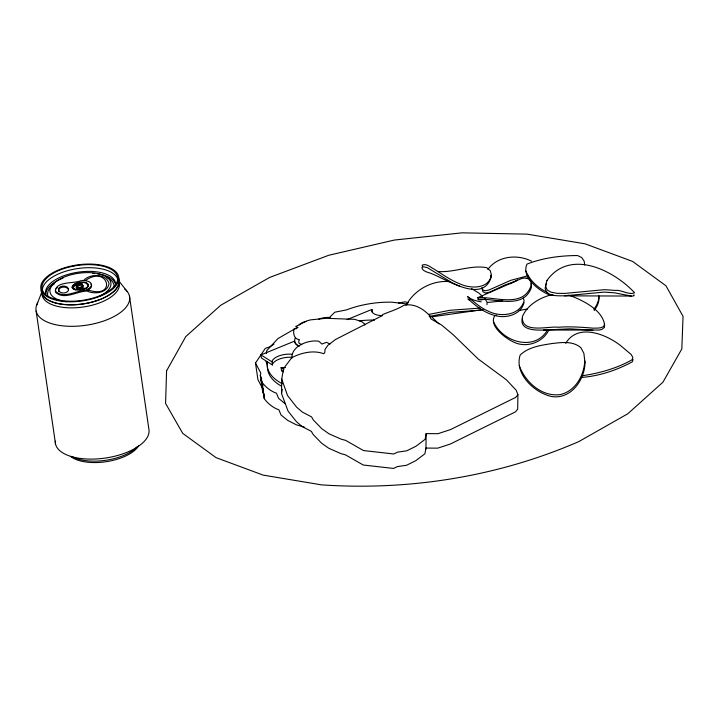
<?xml version="1.0" encoding="UTF-8"?>
<svg xmlns="http://www.w3.org/2000/svg" width="719" height="719" viewBox="0 0 719 719"><rect width="100%" height="100%" fill="white"/><g stroke="black" fill="none" stroke-linecap="round" stroke-linejoin="round"><path stroke-width="1.08" d="M281.515 393.554L281.74 379.102L283.565 368.514L291.833 357.631C301.432 352.714 313.457 349.856 323.829 353.766L324.808 352.382L325.051 349.344L327.99 345.21L335.593 339.449L381.744 315.902L382.742 314.536C389.833 311.498 397.274 309.44 403.97 305.278C414.099 303.121 423.194 308.73 429.899 315.848L430.843 318.841L441.502 324.961L453.141 334.677L478.144 358.943L506.329 379.731L516.17 390.228L517.914 394.677L517.689 409.138L515.532 411.825L450.319 444.036L437.745 448.153L425.927 448.063L424.92 453.761L415.807 460.681L406.496 465.283L397.292 466.604L393.572 468.446L363.23 465.013L345.435 454.839L341.013 453.662L328.808 448.279L321.609 443.21L313.098 434.411L311.363 431.355L302.097 426.529L296.336 421.559L288.085 411.16L281.515 393.554L282.243 389.33M425.927 449.249L426.151 433.602L437.97 433.692L450.534 429.576L515.757 397.364L517.914 394.677M486.979 304.712L487.051 301.989L484.813 298.798M522.174 318.598C519.747 330.363 535.853 330.282 543.519 330.048L599.224 330.048L601.857 329.437L604.454 327.361L604.346 323.802M584.772 360.758C584.152 375.408 575.362 391.289 560.119 394.605C541.668 397.014 525.185 381.996 519.217 365.567M55.291 291.087L55.462 289.901M266.3 353.532L266.767 350.593L277.965 338.568L294.053 329.293M298.924 345.902A21.273 9.823 -8.3 0 1 295.006 342.954L294.35 341.21L260.952 354.898L261.41 358.008L272.402 364.955L272.106 361.019A14.182 6.552 -8.3 0 1 292.39 354.323M272.402 364.955L272.564 364.129A14.182 6.552 -8.3 0 1 292.022 357.343M347.052 319.622L371.939 309.422L371.696 310.653A14.182 6.552 -8.3 0 0 382.634 315.596M263.54 393.545L262.723 391.981L260.296 375.381L260.826 373.125L255.497 363.023L265.302 348.356L269.589 346.962L274.011 344.095M295.015 338.334C293.792 341.516 295.833 345.363 299.104 346.216M524.052 302.528C521.23 314.616 506.113 318.742 495.346 315.605C486.251 313.439 478.441 307.948 471.466 301.935C470.046 300.29 465.238 296.956 469.498 300.165M546.251 284.293L546.629 282.882M546.009 285.173L545.092 288.202C546.62 296.974 557.935 295.653 564.532 295.842L633.34 296.048L634.239 295.176L633.843 294.916M304.371 427.14L296.417 424.83L287.609 420.336L281.021 414.971L278.891 409.803C273.058 407.826 267.881 403.575 264.215 398.623L262.084 381.259L261.105 379.911L261.644 378.634L260.296 375.381M264.215 398.623L264.502 397.859M36.498 305.521L42.026 291.662M406.199 305.135C414.45 289.613 432.856 279.655 450.525 281.722M633.106 359.527L632.298 361.819C616.785 370.285 598.846 376.181 581.177 377.457M549.1 329.464C543.294 342.208 527.171 348.239 514.418 342.424C506.149 338.856 488.102 325.905 494.807 315.623L496.523 315.174M593.885 309.296C596.806 305.395 599.215 300.623 598.81 295.626M594.182 310.554C597.085 306.725 599.367 301.998 598.981 297.091M565.673 343.349C577.968 322.849 605.955 334.164 620.641 345.614L631.21 354.521L632.864 357.496L632.055 359.788C617.136 368.254 599.844 373.116 582.866 375.66M547.474 330.021C534.747 352.085 501.871 341.983 493.45 321.384M487.859 269.391C497.701 255.91 517.321 253.969 531.539 261.177M76.475 286.845L76.538 286.782A4.161 1.923 -8.3 0 0 81.211 288.822L82.649 288.517A1.474 0.683 -8.3 0 1 84.051 288.661A1.474 0.683 -8.3 0 1 84.078 289.389M56.127 288.705L57.34 287.564M83.62 280.446C89.992 273.445 106.169 273.175 109.045 283.583C107.482 293.442 93.425 294.763 86.1 290.53M85.363 280.59C108.488 264.053 117.386 300.048 87.682 289.865M477.784 297.531C495.256 296.704 523.387 308.298 531.098 285.605L530.928 281.767L529.085 279.107L525.733 277.974L521.967 278.397L477.425 297.819L478.261 298.178M82.299 287.753L81.642 288.049M82.352 288.085L81.696 288.382M510.373 283.753L517.518 279.907M398.434 302.987L405.201 301.809L408.329 302.789M516.035 281.03L504.747 285.084L489.666 292.175L485.496 293.001L482.952 291.77L481.892 287.609M429.962 317.097L483.105 309.583M502.725 300.937L487.949 302.42M528.33 275.647L510.715 280.338L489.082 289.973L484.912 290.8L482.368 289.577M526.164 278.46L528.923 277.849M429.045 314.356L450.13 310.257L480.031 308.109M429.207 316.468L450.301 312.361L481.083 310.141M519.109 310.509L527.593 308.936M552.992 294.871L548.408 295.626C537.623 299.05 527.027 305.863 522.398 316.549C520.933 334.245 548.543 325.878 558.196 327.262C569.843 326.345 581.536 327.19 593.157 328.17C597.04 327.918 601.983 328.88 604.679 325.312C602.837 310.006 583.154 300.596 570.437 295.698L567.92 295.221M564.532 295.842L604.131 292.094L614.601 292.84L631.309 296.066M295.006 328.781L296.749 328.619M543.519 330.048L569.897 328.844L592.932 330.219M485.505 299.122L481.317 299.886L478.647 299.787L477.811 299.428L478.162 299.14C495.715 298.313 523.729 309.916 531.485 287.214L531.314 283.376M283.412 371.903L281.542 370.725L281.093 367.616L282.702 367.706A14.182 6.552 -8.3 0 0 285.443 367.562M281.542 370.725L283.16 370.824M81.84 285.075L81.184 284.994A2.84 1.312 -8.3 0 0 77.526 286.414A2.84 1.312 -8.3 0 0 80.124 287.69L82.64 286.809A2.84 1.312 -8.3 0 0 82.397 285.236M437.718 271.503C454.273 272.843 470.343 264.682 486.754 267.666L490.286 270.73L491.41 274.928C489.091 289.254 470.496 288.804 460.151 283.987C450.705 280.221 442.374 274.361 433.836 268.96C430.429 267.252 426.214 263.064 422.179 265.158L422.439 266.309M481.173 301.818C476.373 301.117 471.385 299.787 467.584 296.641C474.109 301.89 480.355 307.849 488.219 311.12C500.136 317.555 520.223 315.569 524.16 300.551L523.225 298.061M459.89 286.306L452.233 282.828L427.383 267.666L423.599 266.776L421.918 267.477C422.08 270.29 425.19 271.198 427.302 272.24C440.9 275.134 482.063 306.123 491.149 277.246L490.61 275.242M549.882 294.988C539.241 291.321 520.799 276.626 527.036 264.089C542.773 257.86 560.622 255.578 577.546 255.542L581.716 257.519L584.196 261.195L584.664 265.014M330.039 343.97L326.426 342.343L321.95 344.05L318.796 341.255C309.296 339.44 291.123 345.65 291.923 358.125M301.827 344.707L298.951 343.107L298.762 341.004L299.508 339.701C293.819 339.242 292.939 332.888 294.071 328.862L298.07 327.496L295.707 326.498L306.788 320.908L310.581 319.865L325.977 318.301L354.764 319.344L361.828 321.708L364.452 323.766L364.74 325.051M546.701 292.076C537.668 287.744 529.75 280.401 525.886 271.036M260.952 354.898L271.953 361.837M281.093 367.616L283.888 369.386M471.583 288.643L478.674 292.93L482.494 296.363M432.452 317.618L438.941 323.883M285.182 403.736L278.604 398.371L276.464 393.203C270.641 391.226 265.455 386.975 261.797 382.023M119.111 281.282L126.93 291.159M68.566 289.496C66.543 285.596 57.709 286.504 58.715 291.572M55.435 291.231C63.236 299.095 75.98 290.889 85.273 290.17A11.342 5.24 -8.3 0 0 91.475 285.057A16.411 7.576 -8.3 0 0 90.306 282.504A11.342 5.24 -8.3 0 0 80.914 280.671C74.147 283.924 54.06 280.796 55.579 292.229C63.38 300.093 76.124 291.887 85.417 291.168A11.342 5.24 -8.3 0 0 91.619 286.045A16.411 7.576 -8.3 0 0 90.971 284.149M264.035 397.328L261.105 379.911M262.741 388.871L257.914 379.623L255.497 363.023M265.985 361.531L267.091 363.994M281.74 379.102L287.564 395.558L296.561 407.098L302.322 412.068L311.588 416.894L313.313 419.95L321.833 428.749L329.032 433.818L341.237 439.201L345.659 440.379L363.454 450.552L393.787 453.986L397.517 452.152L406.72 450.822L416.031 446.22L425.145 439.3L426.151 433.602M371.939 309.422L372.388 312.54M262.408 383.47L262.732 385.69M263.217 389.006L263.531 391.217M263.855 393.428L264.179 395.648M129.492 296.255L148.869 429.045A47.274 21.831 -8.3 0 1 103.671 458.282A47.274 21.831 -8.3 0 1 55.318 441.124M36.139 311.075L55.507 443.866M267.459 364.821L267.504 365.486A78.326 36.166 -8.3 0 0 281.12 385.968M267.001 361.711L267.055 362.367A78.326 36.166 -8.3 0 0 282.423 383.802M137.293 446.661A38.269 17.669 -8.3 0 1 105.909 460.268A38.269 17.669 -8.3 0 1 71.729 456.421M138.83 445.528A37.208 17.175 -8.3 0 1 106.879 461.598A37.208 17.175 -8.3 0 1 70.525 456.376M45.845 293.712A35.321 16.312 -8.3 0 1 63.011 278.109M92.706 273.391A35.321 16.312 -8.3 0 1 94.755 273.535M97.721 273.885A35.321 16.312 -8.3 0 1 115.723 284.679M45.701 293.837A35.321 16.312 -8.3 0 1 70.795 273.624L75.082 272.681A35.321 16.312 -8.3 0 1 115.588 284.805M42.538 291.986A38.188 17.633 -8.3 0 1 69.662 270.128L74.3 269.113A38.188 17.633 -8.3 0 1 117.943 280.006M100.148 296.039A30.782 14.218 -8.3 0 0 108.192 278.208A30.782 14.218 -8.3 0 0 75.648 273.741L71.909 274.559A30.782 14.218 -8.3 0 0 50.384 288.247A30.782 14.218 -8.3 0 0 62.238 300.937M66.579 301.701A30.782 14.218 -8.3 0 1 64.35 301.369M47.706 295.482A33.568 15.503 -8.3 0 1 54.536 283.654M106.727 277.426A33.568 15.503 -8.3 0 1 114.132 286.908M118.347 277.669A39.374 18.182 -8.3 0 1 83.925 303.858A39.374 18.182 -8.3 0 1 41.217 289.919M118.896 282.944A39.078 18.047 -8.3 0 1 93.191 301.701A39.078 18.047 -8.3 0 1 52.002 301.71M51.184 301.387A39.078 18.047 -8.3 0 1 49.135 300.434M48.2 299.922A39.078 18.047 -8.3 0 1 41.666 292.157M119.273 283.016A39.078 18.047 -8.3 0 1 81.93 307.184A39.078 18.047 -8.3 0 1 41.963 293.001M124.585 288.894A47.274 21.831 -8.3 0 1 87.242 325.078A47.274 21.831 -8.3 0 1 37.783 302.681M88.311 285.326A8.152 3.766 -8.3 0 1 75.783 289.694A8.152 3.766 -8.3 0 1 76.627 283.034A8.152 3.766 -8.3 0 1 88.311 285.326A8.152 3.766 -8.3 0 0 86.442 283.807M75.837 290.027A8.152 3.766 -8.3 0 1 73.958 284.715A8.152 3.766 -8.3 0 1 85.849 282.962A8.152 3.766 -8.3 0 1 85.651 288.58M72.313 287.708A8.152 3.766 -8.3 0 1 72.718 286.692M75.019 284.787A8.152 3.766 -8.3 0 1 76.771 284.032M80.267 288.687A2.84 1.312 -8.3 0 1 79.548 288.705M77.922 288.229A2.84 1.312 -8.3 0 1 77.679 287.924M81.993 284.338A1.474 0.683 -8.3 0 0 80.411 283.637L78.982 283.942A7.091 3.271 -8.3 0 0 74.093 289.209M359.464 320.836A47.274 18.173 -9.4 0 1 374.563 320.081M318.652 319.236A11.459 5.294 -8.3 0 1 330.3 317.564L330.048 316.89L334.793 312.217L346.504 309.889A58.437 26.989 -8.3 0 1 391.864 302.187L401.93 303.337A56.334 26.01 -8.3 0 1 406.945 304.065M299.167 325.024A9.203 4.251 -8.3 0 1 306.096 321.411M166.592 370.797L165.577 403.395L182.689 433.332L216.06 457.644L263.163 475.115L321.519 484.867C409.201 490.816 498.087 476.661 578.795 441.592L627.759 413.793L662.945 382.184L681.828 348.931L683.05 316.351L665.965 285.794L632.612 261.428L585.113 243.84L527.09 234.133L462.038 232.839L394.389 240.047L328.763 255.263L269.616 277.444L220.652 305.305L185.79 336.582L166.592 370.797M585.005 362.601C584.817 379.929 570.823 399.593 551.743 396.529C534.532 392.969 513.986 373.709 520.188 355.006C528.618 346.935 541.003 345.273 552.183 343.52C561.764 342.397 573.142 340.806 580.934 347.789L583.846 353.2L585.005 362.601M58.482 288.795C57.969 293.846 66.75 294.359 68.512 290.278C69.015 285.236 60.243 284.715 58.482 288.795M546.979 280.446L545.442 285.767L547.141 289.973L551.069 292.193L556.91 293.334L564.882 293.406L604.481 289.667L614.952 290.404C621.162 289.415 629.071 295.527 634.589 292.741C613.415 270.038 569.951 248.415 546.979 280.446M76.843 285.677L76.376 286.189A4.161 1.923 -8.3 0 0 81.112 288.157L82.55 287.852A1.474 0.683 -8.3 0 1 84.159 288.211A1.474 0.683 -8.3 0 1 83.134 289.119L81.696 289.424A7.091 3.271 -8.3 0 1 73.401 287.798A7.091 3.271 -8.3 0 1 78.883 283.277L80.321 282.971A1.474 0.683 -8.3 0 1 81.93 283.331A1.474 0.683 -8.3 0 1 80.896 284.248L79.467 284.544A4.161 1.923 -8.3 0 0 76.843 285.677M82.586 286.477L80.07 287.357A2.84 1.312 -8.3 0 1 77.481 286.081A2.84 1.312 -8.3 0 1 81.13 284.661L81.795 284.742A2.84 1.312 -8.3 0 1 82.586 286.477M73.671 265.518L68.88 266.56A39.374 18.182 -8.3 0 0 51.615 298.825A39.374 18.182 -8.3 0 0 116.802 284.526A39.374 18.182 -8.3 0 0 73.671 265.518M73.85 266.039L69.213 267.055A38.188 17.633 -8.3 0 0 52.46 298.349A38.188 17.633 -8.3 0 0 115.687 284.481A38.188 17.633 -8.3 0 0 73.85 266.039"/></g></svg>
